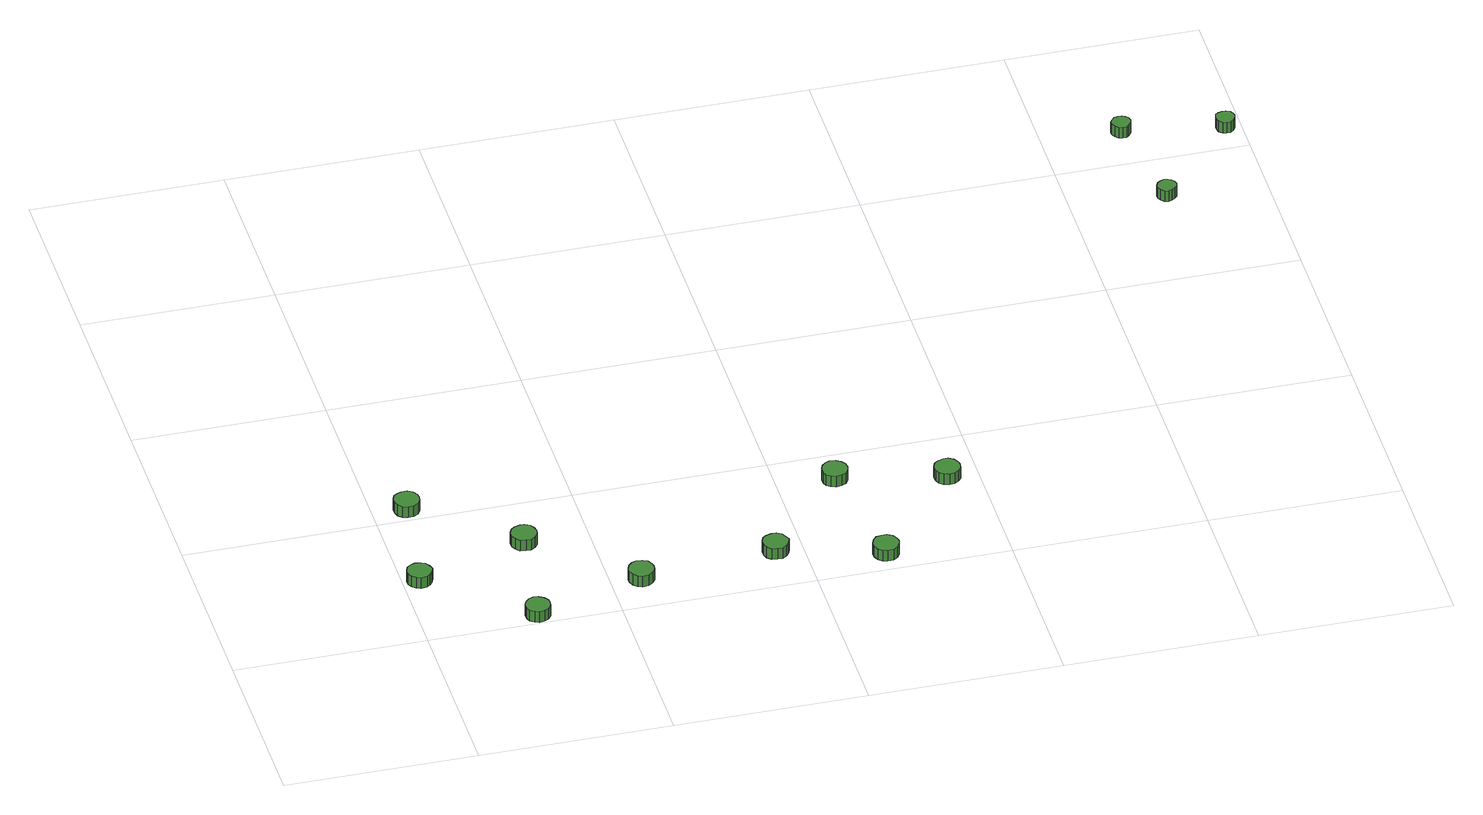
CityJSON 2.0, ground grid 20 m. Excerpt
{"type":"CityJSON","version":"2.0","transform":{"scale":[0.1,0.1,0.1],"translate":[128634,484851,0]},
"CityObjects":{
"tree1":{"type":"SolitaryVegetationObject","attributes":{"function":"something"},"geometry":[{"type":"MultiSurface","lod":"1","boundaries":[[[0,1,2,3,4,5,6,7,8,9,10,11,12,13,14]],[[15,16,17,18,19,20,21,22,23,24,25,26,27,28,29]],[[0,29,28,1]],[[1,28,27,2]],[[2,27,26,3]],[[3,26,25,4]],[[4,25,24,5]],[[5,24,23,6]],[[6,23,22,7]],[[7,22,21,8]],[[8,21,20,9]],[[9,20,19,10]],[[10,19,18,11]],[[11,18,17,12]],[[12,17,16,13]],[[13,16,15,14]],[[14,15,29,0]]]}]},
"tree2":{"type":"SolitaryVegetationObject","attributes":{"function":"something"},"geometry":[{"type":"MultiSurface","lod":"1","boundaries":[[[30,31,32,33,34,35,36,37,38,39,40,41,42,43,44]],[[45,46,47,48,49,50,51,52,53,54,55,56,57,58,59]],[[30,59,58,31]],[[31,58,57,32]],[[32,57,56,33]],[[33,56,55,34]],[[34,55,54,35]],[[35,54,53,36]],[[36,53,52,37]],[[37,52,51,38]],[[38,51,50,39]],[[39,50,49,40]],[[40,49,48,41]],[[41,48,47,42]],[[42,47,46,43]],[[43,46,45,44]],[[44,45,59,30]]]}]},
"tree3":{"type":"SolitaryVegetationObject","attributes":{"function":"something"},"geometry":[{"type":"MultiSurface","lod":"1","boundaries":[[[60,61,62,63,64,65,66,67,68,69,70,71,72,73,74]],[[75,76,77,78,79,80,81,82,83,84,85,86,87,88,89]],[[60,89,88,61]],[[61,88,87,62]],[[62,87,86,63]],[[63,86,85,64]],[[64,85,84,65]],[[65,84,83,66]],[[66,83,82,67]],[[67,82,81,68]],[[68,81,80,69]],[[69,80,79,70]],[[70,79,78,71]],[[71,78,77,72]],[[72,77,76,73]],[[73,76,75,74]],[[74,75,89,60]]]}]},
"tree4":{"type":"SolitaryVegetationObject","attributes":{"function":"something"},"geometry":[{"type":"MultiSurface","lod":"1","boundaries":[[[90,91,92,93,94,95,96,97,98,99,100,101,102,103,104]],[[105,106,107,108,109,110,111,112,113,114,115,116,117,118,119]],[[90,119,118,91]],[[91,118,117,92]],[[92,117,116,93]],[[93,116,115,94]],[[94,115,114,95]],[[95,114,113,96]],[[96,113,112,97]],[[97,112,111,98]],[[98,111,110,99]],[[99,110,109,100]],[[100,109,108,101]],[[101,108,107,102]],[[102,107,106,103]],[[103,106,105,104]],[[104,105,119,90]]]}]},
"tree5":{"type":"SolitaryVegetationObject","attributes":{"function":"something"},"geometry":[{"type":"MultiSurface","lod":"1","boundaries":[[[120,121,122,123,124,125,126,127,128,129,130,131,132,133,134]],[[135,136,137,138,139,140,141,142,143,144,145,146,147,148,149]],[[120,149,148,121]],[[121,148,147,122]],[[122,147,146,123]],[[123,146,145,124]],[[124,145,144,125]],[[125,144,143,126]],[[126,143,142,127]],[[127,142,141,128]],[[128,141,140,129]],[[129,140,139,130]],[[130,139,138,131]],[[131,138,137,132]],[[132,137,136,133]],[[133,136,135,134]],[[134,135,149,120]]]}]},
"tree6":{"type":"SolitaryVegetationObject","attributes":{"function":"something"},"geometry":[{"type":"MultiSurface","lod":"1","boundaries":[[[150,151,152,153,154,155,156,157,158,159,160,161,162,163,164]],[[165,166,167,168,169,170,171,172,173,174,175,176,177,178,179]],[[150,179,178,151]],[[151,178,177,152]],[[152,177,176,153]],[[153,176,175,154]],[[154,175,174,155]],[[155,174,173,156]],[[156,173,172,157]],[[157,172,171,158]],[[158,171,170,159]],[[159,170,169,160]],[[160,169,168,161]],[[161,168,167,162]],[[162,167,166,163]],[[163,166,165,164]],[[164,165,179,150]]]}]},
"tree7":{"type":"SolitaryVegetationObject","attributes":{"function":"something"},"geometry":[{"type":"MultiSurface","lod":"1","boundaries":[[[180,181,182,183,184,185,186,187,188,189,190,191,192,193,194]],[[195,196,197,198,199,200,201,202,203,204,205,206,207,208,209]],[[180,209,208,181]],[[181,208,207,182]],[[182,207,206,183]],[[183,206,205,184]],[[184,205,204,185]],[[185,204,203,186]],[[186,203,202,187]],[[187,202,201,188]],[[188,201,200,189]],[[189,200,199,190]],[[190,199,198,191]],[[191,198,197,192]],[[192,197,196,193]],[[193,196,195,194]],[[194,195,209,180]]]}]},
"tree8":{"type":"SolitaryVegetationObject","attributes":{"function":"something"},"geometry":[{"type":"MultiSurface","lod":"1","boundaries":[[[210,211,212,213,214,215,216,217,218,219,220,221,222,223,224]],[[225,226,227,228,229,230,231,232,233,234,235,236,237,238,239]],[[210,239,238,211]],[[211,238,237,212]],[[212,237,236,213]],[[213,236,235,214]],[[214,235,234,215]],[[215,234,233,216]],[[216,233,232,217]],[[217,232,231,218]],[[218,231,230,219]],[[219,230,229,220]],[[220,229,228,221]],[[221,228,227,222]],[[222,227,226,223]],[[223,226,225,224]],[[224,225,239,210]]]}]},
"tree9":{"type":"SolitaryVegetationObject","attributes":{"function":"something"},"geometry":[{"type":"MultiSurface","lod":"1","boundaries":[[[240,241,242,243,244,245,246,247,248,249,250,251,252,253,254]],[[255,256,257,258,259,260,261,262,263,264,265,266,267,268,269]],[[240,269,268,241]],[[241,268,267,242]],[[242,267,266,243]],[[243,266,265,244]],[[244,265,264,245]],[[245,264,263,246]],[[246,263,262,247]],[[247,262,261,248]],[[248,261,260,249]],[[249,260,259,250]],[[250,259,258,251]],[[251,258,257,252]],[[252,257,256,253]],[[253,256,255,254]],[[254,255,269,240]]]}]},
"tree10":{"type":"SolitaryVegetationObject","attributes":{"function":"something"},"geometry":[{"type":"MultiSurface","lod":"1","boundaries":[[[270,271,272,273,274,275,276,277,278,279,280,281,282,283,284]],[[285,286,287,288,289,290,291,292,293,294,295,296,297,298,299]],[[270,299,298,271]],[[271,298,297,272]],[[272,297,296,273]],[[273,296,295,274]],[[274,295,294,275]],[[275,294,293,276]],[[276,293,292,277]],[[277,292,291,278]],[[278,291,290,279]],[[279,290,289,280]],[[280,289,288,281]],[[281,288,287,282]],[[282,287,286,283]],[[283,286,285,284]],[[284,285,299,270]]]}]},
"tree11":{"type":"SolitaryVegetationObject","attributes":{"function":"something"},"geometry":[{"type":"MultiSurface","lod":"1","boundaries":[[[300,301,302,303,304,305,306,307,308,309,310,311,312,313,314]],[[315,316,317,318,319,320,321,322,323,324,325,326,327,328,329]],[[300,329,328,301]],[[301,328,327,302]],[[302,327,326,303]],[[303,326,325,304]],[[304,325,324,305]],[[305,324,323,306]],[[306,323,322,307]],[[307,322,321,308]],[[308,321,320,309]],[[309,320,319,310]],[[310,319,318,311]],[[311,318,317,312]],[[312,317,316,313]],[[313,316,315,314]],[[314,315,329,300]]]}]},
"tree12":{"type":"SolitaryVegetationObject","attributes":{"function":"something"},"geometry":[{"type":"MultiSurface","lod":"1","boundaries":[[[330,331,332,333,334,335,336,337,338,339,340,341,342,343,344]],[[345,346,347,348,349,350,351,352,353,354,355,356,357,358,359]],[[330,359,358,331]],[[331,358,357,332]],[[332,357,356,333]],[[333,356,355,334]],[[334,355,354,335]],[[335,354,353,336]],[[336,353,352,337]],[[337,352,351,338]],[[338,351,350,339]],[[339,350,349,340]],[[340,349,348,341]],[[341,348,347,342]],[[342,347,346,343]],[[343,346,345,344]],[[344,345,359,330]]]}]}
},
"vertices":[
[31,99,17],[29,104,17],[26,109,17],[22,111,17],[16,112,17],[11,110,17],[7,107,17],[5,102,17],[5,96,17],[7,92,17],[11,88,17],[16,86,17],[22,87,17],[26,90,17],[29,94,17],[29,94,4],[26,90,4],[22,87,4],[16,86,4],[11,88,4],[7,92,4],[5,96,4],[5,102,4],[7,107,4],[11,110,4],[16,112,4],[22,111,4],[26,109,4],[29,104,4],[31,99,4],
[48,217,18],[47,222,18],[44,227,18],[39,230,18],[33,230,18],[28,228,18],[24,225,18],[22,220,18],[22,214,18],[24,209,18],[28,205,18],[33,204,18],[39,204,18],[44,207,18],[47,211,18],[47,211,5],[44,207,5],[39,204,5],[33,204,5],[28,205,5],[24,209,5],[22,214,5],[22,220,5],[24,225,5],[28,228,5],[33,230,5],[39,230,5],[44,227,5],[47,222,5],[48,217,5],
[129,13,18],[128,18,18],[125,22,18],[120,25,18],[115,26,18],[110,24,18],[106,20,18],[104,16,18],[104,10,18],[106,5,18],[110,2,18],[115,0,18],[120,1,18],[125,3,18],[128,8,18],[128,8,5],[125,3,5],[120,1,5],[115,0,5],[110,2,5],[106,5,5],[104,10,5],[104,16,5],[106,20,5],[110,24,5],[115,26,5],[120,25,5],[125,22,5],[128,18,5],[129,13,5],
[146,132,19],[145,137,19],[142,142,19],[137,145,19],[132,145,19],[126,143,19],[122,140,19],[120,135,19],[120,129,19],[122,124,19],[126,120,19],[132,119,19],[137,119,19],[142,122,19],[145,126,19],[145,126,6],[142,122,6],[137,119,6],[132,119,6],[126,120,6],[122,124,6],[120,129,6],[120,135,6],[122,140,6],[126,143,6],[132,145,6],[137,145,6],[142,142,6],[145,137,6],[146,132,6],
[244,46,18],[243,51,18],[240,56,18],[235,58,18],[229,59,18],[224,57,18],[220,53,18],[218,48,18],[218,43,18],[220,38,18],[224,34,18],[229,32,18],[235,33,18],[240,36,18],[243,40,18],[243,40,5],[240,36,5],[235,33,5],[229,32,5],[224,34,5],[220,38,5],[218,43,5],[218,48,5],[220,53,5],[224,57,5],[229,59,5],[235,58,5],[240,56,5],[243,51,5],[244,46,5],
[385,55,19],[383,60,19],[380,65,19],[375,68,19],[370,68,19],[364,66,19],[360,63,19],[358,58,19],[358,52,19],[360,47,19],[364,43,19],[370,42,19],[375,42,19],[380,45,19],[383,49,19],[383,49,6],[380,45,6],[375,42,6],[370,42,6],[364,43,6],[360,47,6],[358,52,6],[358,58,6],[360,63,6],[364,66,6],[370,68,6],[375,68,6],[380,65,6],[383,60,6],[385,55,6],
[489,22,21],[488,27,21],[485,32,21],[480,35,21],[474,35,21],[469,34,21],[465,30,21],[463,25,21],[463,19,21],[465,14,21],[469,10,21],[474,9,21],[480,9,21],[485,12,21],[488,17,21],[488,17,8],[485,12,8],[480,9,8],[474,9,8],[469,10,8],[465,14,8],[463,19,8],[463,25,8],[465,30,8],[469,34,8],[474,35,8],[480,35,8],[485,32,8],[488,27,8],[489,22,8],
[470,151,24],[469,157,24],[466,161,24],[461,164,24],[455,165,24],[450,163,24],[446,159,24],[444,154,24],[444,148,24],[446,143,24],[450,140,24],[455,138,24],[461,139,24],[466,141,24],[469,146,24],[469,146,11],[466,141,11],[461,139,11],[455,138,11],[450,140,11],[446,143,11],[444,148,11],[444,154,11],[446,159,11],[450,163,11],[455,165,11],[461,164,11],[466,161,11],[469,157,11],[470,151,11],
[578,123,27],[577,128,27],[574,133,27],[569,136,27],[564,136,27],[558,134,27],[554,131,27],[552,126,27],[552,120,27],[554,115,27],[558,111,27],[564,110,27],[569,110,27],[574,113,27],[577,117,27],[577,117,14],[574,113,14],[569,110,14],[564,110,14],[558,111,14],[554,115,14],[552,120,14],[552,126,14],[554,131,14],[558,134,14],[564,136,14],[569,136,14],[574,133,14],[577,128,14],[578,123,14],
[905,524,28],[904,528,28],[901,531,28],[898,533,28],[894,534,28],[890,532,28],[887,530,28],[885,526,28],[885,522,28],[887,518,28],[890,515,28],[894,514,28],[898,515,28],[901,517,28],[904,520,28],[904,520,15],[901,517,15],[898,515,15],[894,514,15],[890,515,15],[887,518,15],[885,522,15],[885,526,15],[887,530,15],[890,532,15],[894,534,15],[898,533,15],[901,531,15],[904,528,15],[905,524,15],
[888,640,27],[887,644,27],[884,647,27],[881,649,27],[877,649,27],[873,648,27],[870,645,27],[868,642,27],[868,638,27],[870,634,27],[873,631,27],[877,630,27],[881,630,27],[884,632,27],[887,636,27],[887,636,14],[884,632,14],[881,630,14],[877,630,14],[873,631,14],[870,634,14],[868,638,14],[868,642,14],[870,645,14],[873,648,14],[877,649,14],[881,649,14],[884,647,14],[887,644,14],[888,640,14],
[991,626,24],[990,630,24],[988,633,24],[984,635,24],[980,635,24],[976,634,24],[973,632,24],[972,628,24],[972,624,24],[973,620,24],[976,617,24],[980,616,24],[984,616,24],[988,619,24],[990,622,24],[990,622,11],[988,619,11],[984,616,11],[980,616,11],[976,617,11],[973,620,11],[972,624,11],[972,628,11],[973,632,11],[976,634,11],[980,635,11],[984,635,11],[988,633,11],[990,630,11],[991,626,11]
]}
